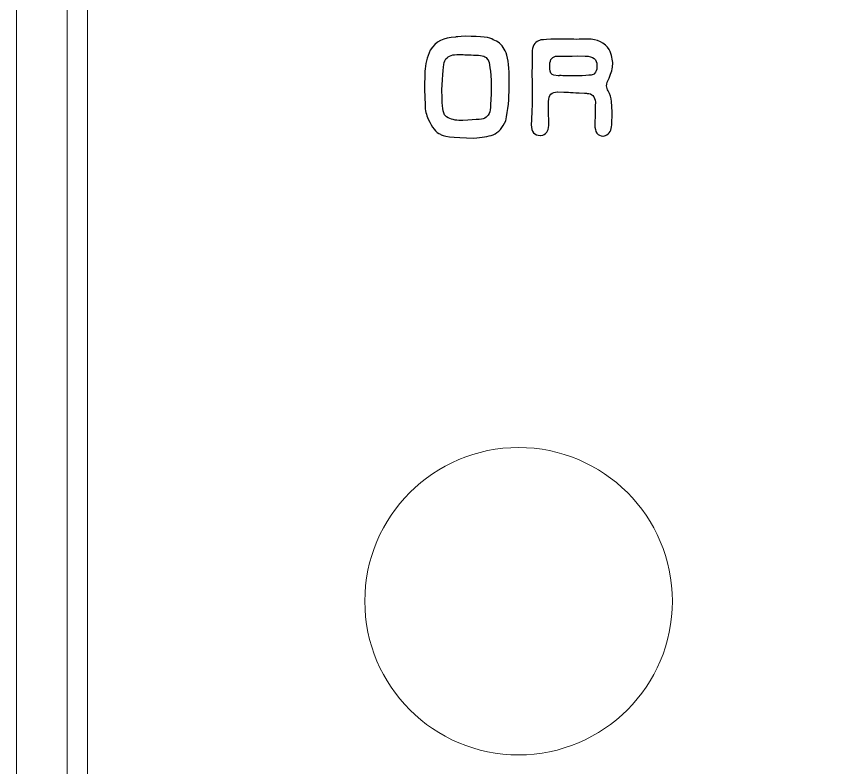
# Model space of a CAD drawing. Header units: centimetres. Extents: x -13.1 to 12.9, y -13 to 13.
# Drawn here: x -13.05 to -10.046, y 7.736 to 10.473 of the extents above; entities that cross this region are included whole.
import ezdxf

# ---------------------------------------------------------------- set-up
doc = ezdxf.new("R2010")
doc.units = ezdxf.units.CM
doc.header["$MEASUREMENT"] = 0
doc.layers.add('Layer 1', color=7, linetype='Continuous')

msp = doc.modelspace()

# ---------------------------------------------------------------- linework, layer by layer
at = {"layer": 'Layer 1', "color": 250, "lineweight": 9}
msp.add_open_spline([(-12.85, 12.98), (-12.85, 12.98), (12.75, 12.98), (12.75, 12.98), (12.75, 12.98), (12.86, 12.98), (12.95, 12.88999), (12.95, 12.78), (12.95, 12.78), (12.95, 12.78), (12.95, -12.82), (12.95, -12.82), (12.95, -12.82), (12.95, -12.93001), (12.86, -13.02), (12.75, -13.02), (12.75, -13.02), (12.75, -13.02), (-12.85, -13.02), (-12.85, -13.02), (-12.85, -13.02), (-12.96, -13.02), (-13.05, -12.93001), (-13.05, -12.82), (-13.05, -12.82), (-13.05, -12.82), (-13.05, 12.78), (-13.05, 12.78), (-13.05, 12.78), (-13.05, 12.88999), (-12.96, 12.98), (-12.85, 12.98)], degree=3, knots=[0, 0, 0, 0, 0.1111111, 0.1111111, 0.1111111, 0.1111111, 0.2222222, 0.2222222, 0.2222222, 0.2222222, 0.3333333, 0.3333333, 0.3333333, 0.3333333, 0.4444444, 0.4444444, 0.4444444, 0.4444444, 0.5555556, 0.5555556, 0.5555556, 0.5555556, 0.6666667, 0.6666667, 0.6666667, 0.6666667, 0.7777778, 0.7777778, 0.7777778, 0.7777778, 1, 1, 1, 1], dxfattribs=at)
at = {"layer": 'Layer 1', "color": 177, "lineweight": 9}
for points in [[(-12.6284, 12.92752), (-12.6284, 12.92752), (-6.6284, 12.92752), (-6.6284, 12.92752), (-6.6284, 12.92752), (-6.56306, 12.92752), (-6.50366, 12.9008), (-6.46064, 12.85778), (-6.46064, 12.85778), (-6.41762, 12.81476), (-6.3909, 12.75536), (-6.3909, 12.69002), (-6.3909, 12.69002), (-6.3909, 12.69002), (-6.3909, 6.89002), (-6.3909, 6.89002), (-6.3909, 6.89002), (-6.3909, 6.82468), (-6.41762, 6.76528), (-6.46064, 6.72226), (-6.46064, 6.72226), (-6.50366, 6.67924), (-6.56306, 6.65252), (-6.6284, 6.65252), (-6.6284, 6.65252), (-6.6284, 6.65252), (-12.8659, 6.65252), (-12.8659, 6.65252), (-12.8659, 6.65252), (-12.8659, 6.65252), (-12.8659, 12.69002), (-12.8659, 12.69002), (-12.8659, 12.69002), (-12.8659, 12.75536), (-12.83918, 12.81476), (-12.79616, 12.85778), (-12.79616, 12.85778), (-12.75314, 12.9008), (-12.69374, 12.92752), (-12.6284, 12.92752)], [(-6.6284, 12.85252), (-6.6284, 12.85252), (-12.6284, 12.85252), (-12.6284, 12.85252), (-12.6284, 12.85252), (-12.67305, 12.85252), (-12.71368, 12.83422), (-12.74314, 12.80476), (-12.74314, 12.80476), (-12.7726, 12.7753), (-12.7909, 12.73467), (-12.7909, 12.69002), (-12.7909, 12.69002), (-12.7909, 12.69002), (-12.7909, 6.72752), (-12.7909, 6.72752), (-12.7909, 6.72752), (-12.7909, 6.72752), (-6.6284, 6.72752), (-6.6284, 6.72752), (-6.6284, 6.72752), (-6.58375, 6.72752), (-6.54312, 6.74582), (-6.51366, 6.77528), (-6.51366, 6.77528), (-6.4842, 6.80474), (-6.4659, 6.84537), (-6.4659, 6.89002), (-6.4659, 6.89002), (-6.4659, 6.89002), (-6.4659, 12.69002), (-6.4659, 12.69002), (-6.4659, 12.69002), (-6.4659, 12.73467), (-6.4842, 12.7753), (-6.51366, 12.80476), (-6.51366, 12.80476), (-6.54312, 12.83422), (-6.58375, 12.85252), (-6.6284, 12.85252)]]:
    msp.add_open_spline(points, degree=3, knots=[0, 0, 0, 0, 0.0909091, 0.0909091, 0.0909091, 0.0909091, 0.1818182, 0.1818182, 0.1818182, 0.1818182, 0.2727273, 0.2727273, 0.2727273, 0.2727273, 0.3636364, 0.3636364, 0.3636364, 0.3636364, 0.4545455, 0.4545455, 0.4545455, 0.4545455, 0.5454545, 0.5454545, 0.5454545, 0.5454545, 0.6363636, 0.6363636, 0.6363636, 0.6363636, 0.7272727, 0.7272727, 0.7272727, 0.7272727, 0.8181818, 0.8181818, 0.8181818, 0.8181818, 1, 1, 1, 1], dxfattribs=at)
at = {"layer": 'Layer 1', "color": 177}
for points, knots in [([(-11.41469, 10.4005), (-11.35787, 10.4005), (-11.32428, 10.39637), (-11.31375, 10.38809), (-11.31375, 10.38809), (-11.2971, 10.38207), (-11.28364, 10.37068), (-11.27358, 10.35394), (-11.27358, 10.35394), (-11.26398, 10.33832), (-11.25815, 10.31038), (-11.25589, 10.27012), (-11.25589, 10.27012), (-11.25589, 10.27012), (-11.25589, 10.21443), (-11.25589, 10.21443), (-11.25589, 10.21443), (-11.25589, 10.17332), (-11.26003, 10.13259), (-11.26831, 10.09242), (-11.26831, 10.09242), (-11.27913, 10.06759), (-11.29456, 10.05046), (-11.31459, 10.04115), (-11.31459, 10.04115), (-11.33265, 10.0356), (-11.35598, 10.03184), (-11.38458, 10.02986), (-11.38458, 10.02986), (-11.46219, 10.03184), (-11.50264, 10.03635), (-11.50612, 10.04331), (-11.50612, 10.04331), (-11.52212, 10.0499), (-11.53698, 10.06834), (-11.55052, 10.09844), (-11.55052, 10.09844), (-11.55786, 10.1133), (-11.56181, 10.1308), (-11.56238, 10.15084), (-11.56238, 10.15084), (-11.56238, 10.15084), (-11.56435, 10.20672), (-11.56435, 10.20672), (-11.56435, 10.20672), (-11.56435, 10.20672), (-11.56266, 10.27294), (-11.56266, 10.27294), (-11.56266, 10.27294), (-11.56153, 10.29844), (-11.55504, 10.32412), (-11.54309, 10.35008), (-11.54309, 10.35008), (-11.52456, 10.3815), (-11.49399, 10.39721), (-11.45156, 10.39721), (-11.45156, 10.39721), (-11.45156, 10.39844), (-11.43924, 10.39956), (-11.41469, 10.4005)], [0, 0, 0, 0, 0.0625, 0.0625, 0.0625, 0.0625, 0.125, 0.125, 0.125, 0.125, 0.1875, 0.1875, 0.1875, 0.1875, 0.25, 0.25, 0.25, 0.25, 0.3125, 0.3125, 0.3125, 0.3125, 0.375, 0.375, 0.375, 0.375, 0.4375, 0.4375, 0.4375, 0.4375, 0.5, 0.5, 0.5, 0.5, 0.5625, 0.5625, 0.5625, 0.5625, 0.625, 0.625, 0.625, 0.625, 0.6875, 0.6875, 0.6875, 0.6875, 0.75, 0.75, 0.75, 0.75, 0.8125, 0.8125, 0.8125, 0.8125, 0.875, 0.875, 0.875, 0.875, 1, 1, 1, 1]), ([(-10.97066, 10.39035), (-10.93464, 10.38978), (-10.9082, 10.37699), (-10.89127, 10.35196), (-10.89127, 10.35196), (-10.88299, 10.33211), (-10.87885, 10.31462), (-10.87885, 10.29938), (-10.87885, 10.29938), (-10.87885, 10.29938), (-10.87885, 10.29853), (-10.87885, 10.29853), (-10.87885, 10.29853), (-10.87923, 10.28442), (-10.88365, 10.26739), (-10.89212, 10.24754), (-10.89212, 10.24754), (-10.89795, 10.23729), (-10.90096, 10.22788), (-10.90096, 10.21942), (-10.90096, 10.21942), (-10.90096, 10.21302), (-10.89917, 10.207), (-10.89569, 10.20154), (-10.89569, 10.20154), (-10.88779, 10.18903), (-10.88355, 10.17614), (-10.88299, 10.16297), (-10.88299, 10.16297), (-10.88299, 10.16297), (-10.88139, 10.12572), (-10.88139, 10.12572), (-10.88139, 10.12572), (-10.88139, 10.12572), (-10.88139, 10.11387), (-10.88139, 10.11387), (-10.88139, 10.11387), (-10.88139, 10.1006), (-10.88186, 10.08856), (-10.88271, 10.07746), (-10.88271, 10.07746), (-10.8829, 10.05799), (-10.89052, 10.0452), (-10.90566, 10.03889), (-10.90566, 10.03889), (-10.90801, 10.03767), (-10.91065, 10.03701), (-10.91356, 10.03701), (-10.91356, 10.03701), (-10.91356, 10.03701), (-10.91441, 10.03701), (-10.91441, 10.03701), (-10.91441, 10.03701), (-10.93407, 10.03739), (-10.94395, 10.05122), (-10.94395, 10.07859), (-10.94395, 10.07859), (-10.94395, 10.07859), (-10.94395, 10.08057), (-10.94395, 10.08057), (-10.94395, 10.08057), (-10.94395, 10.08057), (-10.94338, 10.11688), (-10.94338, 10.11688), (-10.94338, 10.11688), (-10.9432, 10.1276), (-10.94263, 10.1419), (-10.94169, 10.15987), (-10.94169, 10.15987), (-10.94376, 10.18141), (-10.95392, 10.19223), (-10.97236, 10.19242), (-10.97236, 10.19242), (-10.97236, 10.19317), (-10.97527, 10.19364), (-10.98111, 10.19383), (-10.98111, 10.19383), (-10.98111, 10.19383), (-11.00096, 10.19411), (-11.00096, 10.19411), (-11.00096, 10.19411), (-11.03426, 10.19609), (-11.05298, 10.19712), (-11.05721, 10.19712), (-11.05721, 10.19712), (-11.05721, 10.19712), (-11.07922, 10.19769), (-11.07922, 10.19769), (-11.07922, 10.19769), (-11.07922, 10.19769), (-11.08007, 10.19769), (-11.08007, 10.19769), (-11.08007, 10.19769), (-11.10105, 10.19769), (-11.11177, 10.18612), (-11.11234, 10.16297), (-11.11234, 10.16297), (-11.11234, 10.16297), (-11.11262, 10.13673), (-11.11262, 10.13673), (-11.11262, 10.13673), (-11.11262, 10.13673), (-11.11177, 10.07558), (-11.11177, 10.07558), (-11.11177, 10.07558), (-11.11215, 10.05442), (-11.12165, 10.04219), (-11.14046, 10.03889), (-11.14046, 10.03889), (-11.14046, 10.03889), (-11.14235, 10.03889), (-11.14235, 10.03889), (-11.14235, 10.03889), (-11.16455, 10.03927), (-11.17574, 10.05225), (-11.17574, 10.07774), (-11.17574, 10.07774), (-11.17574, 10.07774), (-11.17574, 10.07972), (-11.17574, 10.07972), (-11.17574, 10.07972), (-11.17367, 10.11923), (-11.17254, 10.14369), (-11.17235, 10.153), (-11.17235, 10.153), (-11.17235, 10.153), (-11.17217, 10.17398), (-11.17217, 10.17398), (-11.17217, 10.17398), (-11.17198, 10.18019), (-11.17188, 10.18677), (-11.17188, 10.19355), (-11.17188, 10.19355), (-11.17188, 10.21076), (-11.17226, 10.23033), (-11.17292, 10.25225), (-11.17292, 10.25225), (-11.17292, 10.27059), (-11.17282, 10.28367), (-11.17264, 10.29138), (-11.17264, 10.29138), (-11.17245, 10.31302), (-11.17235, 10.32666), (-11.17235, 10.33211), (-11.17235, 10.33211), (-11.17235, 10.33211), (-11.17235, 10.34068), (-11.17235, 10.34068), (-11.17235, 10.34068), (-11.17188, 10.36401), (-11.16398, 10.37859), (-11.14874, 10.38423), (-11.14874, 10.38423), (-11.14536, 10.38846), (-11.1098, 10.39053), (-11.04207, 10.39053), (-11.04207, 10.39053), (-11.03501, 10.39044), (-11.02429, 10.38987), (-11.0098, 10.38893), (-11.0098, 10.38893), (-10.99729, 10.38987), (-10.9859, 10.39035), (-10.97565, 10.39035), (-10.97565, 10.39035), (-10.97565, 10.39035), (-10.97066, 10.39035), (-10.97066, 10.39035)], [0, 0, 0, 0, 0.0232558, 0.0232558, 0.0232558, 0.0232558, 0.0465116, 0.0465116, 0.0465116, 0.0465116, 0.0697674, 0.0697674, 0.0697674, 0.0697674, 0.0930233, 0.0930233, 0.0930233, 0.0930233, 0.1162791, 0.1162791, 0.1162791, 0.1162791, 0.1395349, 0.1395349, 0.1395349, 0.1395349, 0.1627907, 0.1627907, 0.1627907, 0.1627907, 0.1860465, 0.1860465, 0.1860465, 0.1860465, 0.2093023, 0.2093023, 0.2093023, 0.2093023, 0.2325581, 0.2325581, 0.2325581, 0.2325581, 0.255814, 0.255814, 0.255814, 0.255814, 0.2790698, 0.2790698, 0.2790698, 0.2790698, 0.3023256, 0.3023256, 0.3023256, 0.3023256, 0.3255814, 0.3255814, 0.3255814, 0.3255814, 0.3488372, 0.3488372, 0.3488372, 0.3488372, 0.372093, 0.372093, 0.372093, 0.372093, 0.3953488, 0.3953488, 0.3953488, 0.3953488, 0.4186047, 0.4186047, 0.4186047, 0.4186047, 0.4418605, 0.4418605, 0.4418605, 0.4418605, 0.4651163, 0.4651163, 0.4651163, 0.4651163, 0.4883721, 0.4883721, 0.4883721, 0.4883721, 0.5116279, 0.5116279, 0.5116279, 0.5116279, 0.5348837, 0.5348837, 0.5348837, 0.5348837, 0.5581395, 0.5581395, 0.5581395, 0.5581395, 0.5813953, 0.5813953, 0.5813953, 0.5813953, 0.6046512, 0.6046512, 0.6046512, 0.6046512, 0.627907, 0.627907, 0.627907, 0.627907, 0.6511628, 0.6511628, 0.6511628, 0.6511628, 0.6744186, 0.6744186, 0.6744186, 0.6744186, 0.6976744, 0.6976744, 0.6976744, 0.6976744, 0.7209302, 0.7209302, 0.7209302, 0.7209302, 0.744186, 0.744186, 0.744186, 0.744186, 0.7674419, 0.7674419, 0.7674419, 0.7674419, 0.7906977, 0.7906977, 0.7906977, 0.7906977, 0.8139535, 0.8139535, 0.8139535, 0.8139535, 0.8372093, 0.8372093, 0.8372093, 0.8372093, 0.8604651, 0.8604651, 0.8604651, 0.8604651, 0.8837209, 0.8837209, 0.8837209, 0.8837209, 0.9069767, 0.9069767, 0.9069767, 0.9069767, 0.9302326, 0.9302326, 0.9302326, 0.9302326, 0.9534884, 0.9534884, 0.9534884, 0.9534884, 1, 1, 1, 1]), ([(-11.49982, 10.17229), (-11.49982, 10.13579), (-11.49455, 10.11387), (-11.48411, 10.10672), (-11.48411, 10.10672), (-11.46925, 10.09788), (-11.45156, 10.09345), (-11.43124, 10.09345), (-11.43124, 10.09345), (-11.43124, 10.09345), (-11.42513, 10.09345), (-11.42513, 10.09345), (-11.42513, 10.09345), (-11.37188, 10.09628), (-11.34517, 10.09929), (-11.34517, 10.10258), (-11.34517, 10.10258), (-11.33106, 10.10879), (-11.324, 10.12459), (-11.324, 10.14999), (-11.324, 10.14999), (-11.3225, 10.16777), (-11.32146, 10.19759), (-11.32099, 10.23927), (-11.32099, 10.23927), (-11.32522, 10.29054), (-11.32964, 10.31622), (-11.33444, 10.31622), (-11.33444, 10.31622), (-11.3398, 10.32647), (-11.35354, 10.33164), (-11.37583, 10.33164), (-11.37583, 10.33164), (-11.40264, 10.33306), (-11.42212, 10.33381), (-11.43425, 10.33381), (-11.43425, 10.33381), (-11.43425, 10.33381), (-11.44714, 10.33381), (-11.44714, 10.33381), (-11.44714, 10.33381), (-11.46774, 10.33381), (-11.48176, 10.32694), (-11.4891, 10.31311), (-11.4891, 10.31311), (-11.49352, 10.30963), (-11.49728, 10.27943), (-11.50038, 10.22243), (-11.50038, 10.22243), (-11.50057, 10.21547), (-11.50067, 10.2085), (-11.50067, 10.20154), (-11.50067, 10.20154), (-11.50067, 10.19176), (-11.50038, 10.18207), (-11.49982, 10.17229)], [0, 0, 0, 0, 0.0666667, 0.0666667, 0.0666667, 0.0666667, 0.1333333, 0.1333333, 0.1333333, 0.1333333, 0.2, 0.2, 0.2, 0.2, 0.2666667, 0.2666667, 0.2666667, 0.2666667, 0.3333333, 0.3333333, 0.3333333, 0.3333333, 0.4, 0.4, 0.4, 0.4, 0.4666667, 0.4666667, 0.4666667, 0.4666667, 0.5333333, 0.5333333, 0.5333333, 0.5333333, 0.6, 0.6, 0.6, 0.6, 0.6666667, 0.6666667, 0.6666667, 0.6666667, 0.7333333, 0.7333333, 0.7333333, 0.7333333, 0.8, 0.8, 0.8, 0.8, 0.8666667, 0.8666667, 0.8666667, 0.8666667, 1, 1, 1, 1]), ([(-11.05495, 10.32751), (-11.05495, 10.32751), (-11.08007, 10.32807), (-11.08007, 10.32807), (-11.08007, 10.32807), (-11.08007, 10.32807), (-11.08063, 10.32807), (-11.08063, 10.32807), (-11.08063, 10.32807), (-11.09823, 10.32807), (-11.10735, 10.31735), (-11.10792, 10.29609), (-11.10792, 10.29609), (-11.10792, 10.29609), (-11.1082, 10.28197), (-11.1082, 10.28197), (-11.1082, 10.28197), (-11.1082, 10.28197), (-11.1082, 10.28141), (-11.1082, 10.28141), (-11.1082, 10.28141), (-11.1082, 10.2688), (-11.10321, 10.26128), (-11.09333, 10.25883), (-11.09333, 10.25883), (-11.09333, 10.25883), (-11.07734, 10.25667), (-11.07734, 10.25667), (-11.07734, 10.25667), (-11.07508, 10.25667), (-11.07349, 10.25695), (-11.07236, 10.25752), (-11.07236, 10.25752), (-11.06333, 10.25676), (-11.05702, 10.25639), (-11.05335, 10.25639), (-11.05335, 10.25639), (-11.04254, 10.2562), (-11.03256, 10.2561), (-11.02353, 10.2561), (-11.02353, 10.2561), (-10.97179, 10.2561), (-10.94583, 10.25893), (-10.94583, 10.26467), (-10.94583, 10.26467), (-10.93962, 10.27069), (-10.93642, 10.27831), (-10.93623, 10.28752), (-10.93623, 10.28752), (-10.93623, 10.28752), (-10.93623, 10.29467), (-10.93623, 10.29467), (-10.93623, 10.29467), (-10.93623, 10.3165), (-10.95035, 10.32779), (-10.97866, 10.32826), (-10.97866, 10.32826), (-10.97866, 10.32826), (-11.00679, 10.32882), (-11.00679, 10.32882), (-11.00679, 10.32882), (-11.03633, 10.32788), (-11.05241, 10.32751), (-11.05495, 10.32751)], [0, 0, 0, 0, 0.0588235, 0.0588235, 0.0588235, 0.0588235, 0.1176471, 0.1176471, 0.1176471, 0.1176471, 0.1764706, 0.1764706, 0.1764706, 0.1764706, 0.2352941, 0.2352941, 0.2352941, 0.2352941, 0.2941176, 0.2941176, 0.2941176, 0.2941176, 0.3529412, 0.3529412, 0.3529412, 0.3529412, 0.4117647, 0.4117647, 0.4117647, 0.4117647, 0.4705882, 0.4705882, 0.4705882, 0.4705882, 0.5294118, 0.5294118, 0.5294118, 0.5294118, 0.5882353, 0.5882353, 0.5882353, 0.5882353, 0.6470588, 0.6470588, 0.6470588, 0.6470588, 0.7058824, 0.7058824, 0.7058824, 0.7058824, 0.7647059, 0.7647059, 0.7647059, 0.7647059, 0.8235294, 0.8235294, 0.8235294, 0.8235294, 0.8823529, 0.8823529, 0.8823529, 0.8823529, 1, 1, 1, 1])]:
    msp.add_open_spline(points, degree=3, knots=knots, dxfattribs=at)
at = {"layer": 'Layer 1', "color": 242, "lineweight": 9}
msp.add_open_spline([(-11.78163, 8.34195), (-11.78163, 8.65123), (-11.5309, 8.90195), (-11.22163, 8.90195), (-11.22163, 8.90195), (-10.91235, 8.90195), (-10.66164, 8.65123), (-10.66164, 8.34195), (-10.66164, 8.34195), (-10.66163, 8.03267), (-10.91235, 7.78195), (-11.22162, 7.78195), (-11.22162, 7.78195), (-11.5309, 7.78195), (-11.78161, 8.03267), (-11.78161, 8.34195)], degree=3, knots=[0, 0, 0, 0, 0.2, 0.2, 0.2, 0.2, 0.4, 0.4, 0.4, 0.4, 0.6, 0.6, 0.6, 0.6, 1, 1, 1, 1], dxfattribs=at)

doc.saveas('drawing.dxf')
